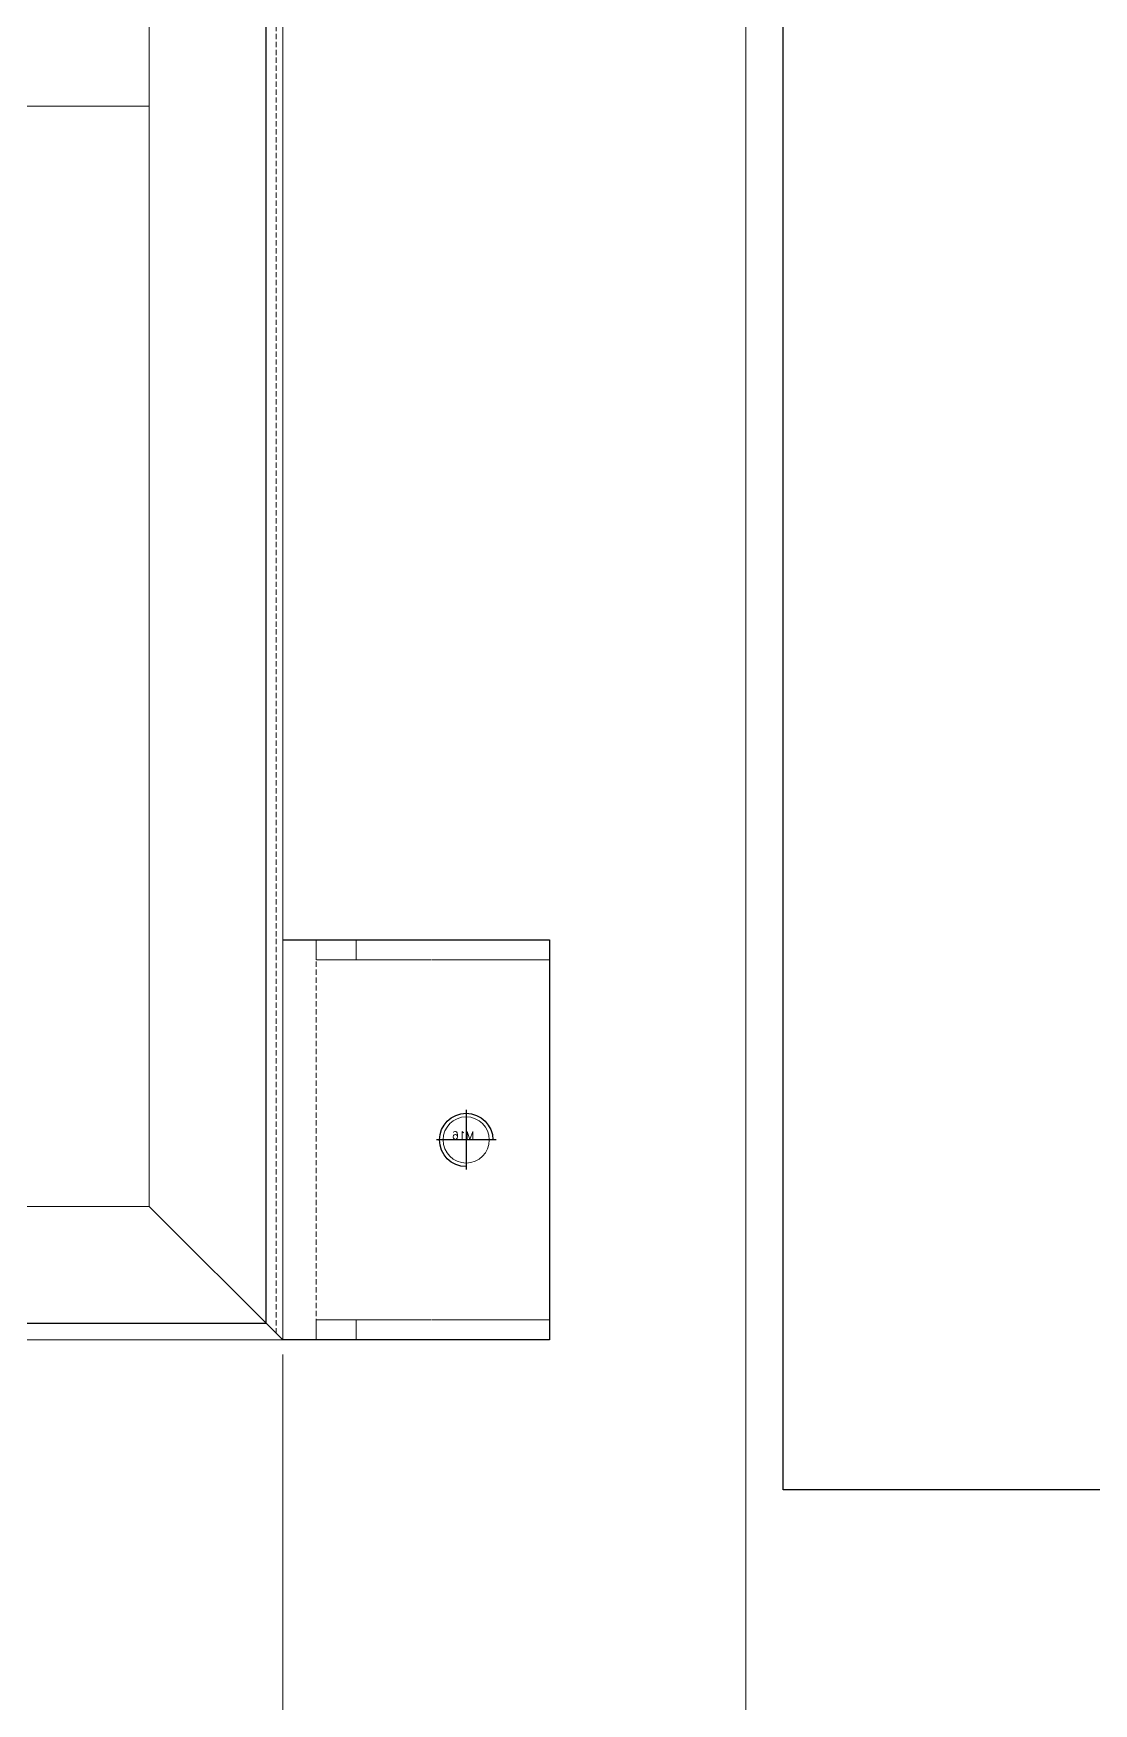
# Model space of a CAD drawing. Header units: millimetres. Extents: x -32759 to 129432, y 390 to 54305.
# Drawn here: x 10240 to 10557, y 26833 to 27334 of the extents above; entities that cross this region are included whole.
import ezdxf

# ---------------------------------------------------------------- set-up
doc = ezdxf.new("R2010")
doc.units = ezdxf.units.MM
for name, pattern in [('CENTER', [2, 1.25, -0.25, 0.25, -0.25]), ('HIDDEN', [0.375, 0.25, -0.125]), ('HIDDEN2', [4.7625, 3.175, -1.5875])]:
    doc.linetypes.add(name, pattern=pattern)
for name, color, linetype in [('08a', 11, 'Continuous'), ('CL', 1, 'CENTER'), ('FL', 3, 'Continuous'), ('HL', 2, 'HIDDEN'), ('외형선', 3, 'Continuous')]:
    doc.layers.add(name, color=color, linetype=linetype)
doc.layers.add('2은선', color=2, linetype='HIDDEN', lineweight=18)
doc.layers.add('_BODY', color=7, linetype='Continuous', lineweight=13)
doc.styles.add('ROAMNS', font='romans.shx', dxfattribs={"width": 0.8, "bigfont": 'whgtxt.shx'})
doc.styles.add('한글', font='romans.shx', dxfattribs={"height": 4, "bigfont": 'whgtxt.shx'})
doc.dimstyles.new('2 작은 한덕_도면칫수', dxfattribs={"dimscale": 3.5, "dimtxt": 3.3, "dimasz": 2, "dimexe": 0.65, "dimexo": 1.25, "dimgap": 1, "dimtad": 1, "dimdec": 1, "dimrnd": 0.5, "dimdsep": 46, "dimtxsty": 'ROAMNS', "dimcen": 0, "dimclrd": 7, "dimclre": 7, "dimclrt": 2, "dimadec": 0, "dimazin": 2, "dimtp": 0.1, "dimtm": 0.1, "dimtfac": 0.71, "dimtdec": 1, "dimtmove": 0, "dimatfit": 3, "dimfxl": 1, "dimlwd": -1, "dimlwe": -1, "dimarcsym": 1})
doc.dimstyles.new('20 작은 한덕_도면칫수', dxfattribs={"dimscale": 20, "dimtxt": 3.3, "dimasz": 3.5, "dimexe": 0.65, "dimexo": 1.25, "dimgap": 1, "dimtad": 1, "dimdec": 0, "dimdsep": 46, "dimtxsty": 'ROAMNS', "dimcen": 0, "dimclrd": 7, "dimclre": 7, "dimclrt": 2, "dimadec": 0, "dimazin": 2, "dimtp": 0.1, "dimtm": 0.1, "dimtfac": 0.71, "dimtdec": 0, "dimtmove": 0, "dimatfit": 3, "dimfxl": 1, "dimlwd": -1, "dimlwe": -1, "dimarcsym": 1})

# ---------------------------------------------------------------- blocks, each defined once
blk = doc.blocks.new('*D1576')
at = {"color": 7, "linetype": 'ByBlock', "transparency": 16777216}
for p, q in [((257708.27, 139636.76), (257708.27, 139523.88)), ((258658.27, 139636.76), (258658.27, 139523.88)), ((257778.27, 139536.88), (258588.27, 139536.88))]:
    blk.add_line(p, q, dxfattribs=at)
at = {"color": 7, "transparency": 16777216}
for points in [[(257778.27, 139548.55), (257778.27, 139525.22), (257708.27, 139536.88)], [(258588.27, 139548.55), (258588.27, 139525.22), (258658.27, 139536.88)]]:
    blk.add_solid(points, dxfattribs=at)
at = {"layer": 'Defpoints', "color": 0, "transparency": 16777216}
for p in [(257708.27, 139661.76), (258658.27, 139661.76), (258658.27, 139536.88)]:
    blk.add_point(p, dxfattribs=at)
at = {"color": 2, "transparency": 16777216, "insert": (258183.27, 139589.88), "char_height": 66, "attachment_point": 5, "style": 'ROAMNS'}
blk.add_mtext('950', dxfattribs=at)
blk = doc.blocks.new('asfsffsa')
at = {"ltscale": 0.5}
for p, q in [((419143.26, 273808.48), (421525.26, 273808.48)), ((419143.26, 273544.98), (419143.26, 273808.48))]:
    blk.add_line(p, q, dxfattribs=at)
blk = doc.blocks.new('rtu43w')
at = {"layer": '08a'}
blk.add_blockref('asfsffsa', (-276000.53, -255207.5), dxfattribs=at)
blk = doc.blocks.new('*D1582')
at = {"color": 7, "linetype": 'ByBlock', "ltscale": 0.5, "transparency": 16777216}
for p, q in [((258658.27, 139657.39), (258658.27, 138826.55)), ((259996.27, 139041.5), (259996.27, 138826.55)), ((258665.27, 138828.83), (259989.27, 138828.83))]:
    blk.add_line(p, q, dxfattribs=at)
at = {"color": 7, "ltscale": 0.5, "transparency": 16777216}
for points in [[(258665.27, 138830), (258665.27, 138827.66), (258658.27, 138828.83)], [(259989.27, 138830), (259989.27, 138827.66), (259996.27, 138828.83)]]:
    blk.add_solid(points, dxfattribs=at)
at = {"layer": 'Defpoints', "color": 0, "ltscale": 0.5, "transparency": 16777216}
for p in [(258658.27, 139661.76), (259996.27, 139045.87), (259996.27, 138828.83)]:
    blk.add_point(p, dxfattribs=at)
at = {"color": 2, "ltscale": 0.5, "transparency": 16777216, "insert": (259327.27, 138838.1), "char_height": 11.55, "attachment_point": 5, "style": 'ROAMNS'}
blk.add_mtext('1338', dxfattribs=at)
blk = doc.blocks.new('xcbcxbxc')
at = {"ltscale": 0.5}
for p, q in [((494109.43, 300799.54), (494069.43, 300759.54)), ((495229.43, 300799.54), (494109.43, 300799.54)), ((494069.43, 300759.54), (495269.43, 300759.54))]:
    blk.add_line(p, q, dxfattribs=at)
at = {"layer": 'HL', "ltscale": 0.5}
blk.add_line((494074.43, 300764.54), (495264.43, 300764.54), dxfattribs=at)
blk = doc.blocks.new('sdfgsdgfdgd')
at = {"ltscale": 0.5}
blk.add_circle((489855.87, 297052.91), 6.92, dxfattribs=at)
at = {"layer": 'CL', "ltscale": 0.5}
for p, q in [((489855.87, 297061.91), (489855.87, 297043.91)), ((489846.87, 297052.91), (489864.87, 297052.91))]:
    blk.add_line(p, q, dxfattribs=at)
at = {"layer": 'FL', "color": 1, "ltscale": 0.5}
blk.add_arc((489855.87, 297052.91), 8, 270, 180, dxfattribs=at)
at = {"color": 2, "style": '한글'}
blk.add_text('M16', height=2.4, dxfattribs=at).set_placement((489853.51, 297053.08))
blk = doc.blocks.new('sdfgsdfsdgsd')
at = {"color": 2, "linetype": 'HIDDEN2', "ltscale": 0.5}
blk.add_line((490032.21, 296995.07), (490032.21, 297115.07), dxfattribs=at)
at = {"ltscale": 0.5}
blk.add_line((490042.21, 296995.07), (490042.21, 297115.07), dxfattribs=at)
at = {"layer": '외형선'}
for p, q in [((490042.21, 297115.07), (489962.21, 297115.07)), ((489962.21, 297115.07), (489962.21, 296995.07)), ((489962.21, 296995.07), (490042.21, 296995.07))]:
    blk.add_line(p, q, dxfattribs=at)
blk.add_blockref('sdfgsdgfdgd', (131.34, 2.16))
blk = doc.blocks.new('cvbncncvbcn')
at = {"ltscale": 0.5}
for p, q in [((490334.81, 296974.85), (490334.81, 296980.85)), ((490334.81, 296980.85), (490404.81, 296980.85)), ((490392.81, 296974.85), (490392.81, 296980.85)), ((490404.81, 296974.85), (490404.81, 296980.85)), ((490334.81, 296974.85), (490404.81, 296974.85))]:
    blk.add_line(p, q, dxfattribs=at)
blk = doc.blocks.new('ASFDASFDDFAS')
blk.add_blockref('sdfgsdfsdgsd', (21.32, -380.45))
at = {"layer": '2은선', "xscale": -1, "rotation": 180}
blk.add_blockref('cvbncncvbcn', (-351.28, 593709.48), dxfattribs=at)
at = {"layer": '2은선'}
blk.add_blockref('cvbncncvbcn', (-351.28, -360.22), dxfattribs=at)
blk = doc.blocks.new('sdfgdsfgfdgfdsg')
at = {"ltscale": 0.5}
for p, q in [((110706.3, -23131.05), (110706.3, -24081.05)), ((110746.3, -24041.05), (110746.3, -23171.05)), ((110746.3, -24041.05), (110706.3, -24081.05))]:
    blk.add_line(p, q, dxfattribs=at)
at = {"layer": 'HL', "ltscale": 0.5}
blk.add_line((110711.3, -23136.05), (110711.3, -24076.05), dxfattribs=at)
blk = doc.blocks.new('sdfgdsggfds')
at = {"ltscale": 0.5}
for p, q in [((111076.31, -23449.05), (111076.31, -24041.05)), ((111116.31, -23449.05), (111076.31, -23449.05)), ((111116.31, -24041.05), (111116.31, -23449.05)), ((111116.31, -24041.05), (111076.31, -24041.05))]:
    blk.add_line(p, q, dxfattribs=at)
at = {"layer": 'HL', "ltscale": 0.5}
blk.add_line((111111.31, -24041.05), (111111.31, -23449.05), dxfattribs=at)
blk = doc.blocks.new('xcvbxcbvcbcxvb')
for name, p in [('sdfgdsfgfdgfdsg', (0, 0)), ('sdfgdsggfds', (0, 0)), ('xcbcxbxc', (-383363.13, -324840.6))]:
    blk.add_blockref(name, p)
at = {"xscale": -1, "rotation": 270}
blk.add_blockref('ASFDASFDDFAS', (-185908.32, -514144.58), dxfattribs=at)
blk = doc.blocks.new('QWERRQRWQE')
at = {"color": 2, "linetype": 'HIDDEN2', "ltscale": 0.5}
blk.add_line((133180.74, 13861.76), (133180.74, 15057.76), dxfattribs=at)
at = {"ltscale": 0.5}
for p, q in [((133182.74, 13859.76), (133182.74, 15059.76)), ((132532.74, 13859.76), (133182.74, 13859.76))]:
    blk.add_line(p, q, dxfattribs=at)
at = {"rotation": 90}
blk.add_blockref('xcvbxcbvcbcxvb', (109101.68, -96846.54), dxfattribs=at)
blk = doc.blocks.new('sdfgsdfgcxvxbxcv')
at = {"color": 6}
blk.add_line((258797.111, 138634.68), (258797.111, 142236.129), dxfattribs=at)
at = {"color": 0, "rotation": 90}
blk.add_blockref('rtu43w', (277409.256, -3525.866), dxfattribs=at)
blk.add_blockref('QWERRQRWQE', (125475.535, 125802.001))
dim = blk.add_linear_dim(base=(258658.273, 139536.884), p1=(257708.273, 139661.761), p2=(258658.273, 139661.761), dimstyle='20 작은 한덕_도면칫수')
dim.commit()
dim.dimension.update_dxf_attribs({"geometry": '*D1576', "text_midpoint": (258183.273, 139589.884)})
at = {"color": 4, "ltscale": 0.5}
dim = blk.add_linear_dim(base=(259996.274, 138828.83), p1=(258658.273, 139661.761), p2=(259996.274, 139045.875), dimstyle='2 작은 한덕_도면칫수', dxfattribs=at)
dim.commit()
dim.dimension.update_dxf_attribs({"geometry": '*D1582', "text_midpoint": (259327.274, 138838.105)})

msp = doc.modelspace()

# ---------------------------------------------------------------- block references
at = {"layer": '_BODY'}
msp.add_blockref('sdfgsdfgcxvxbxcv', (-248343.91, -112719.97), dxfattribs=at)

doc.saveas('drawing.dxf')
